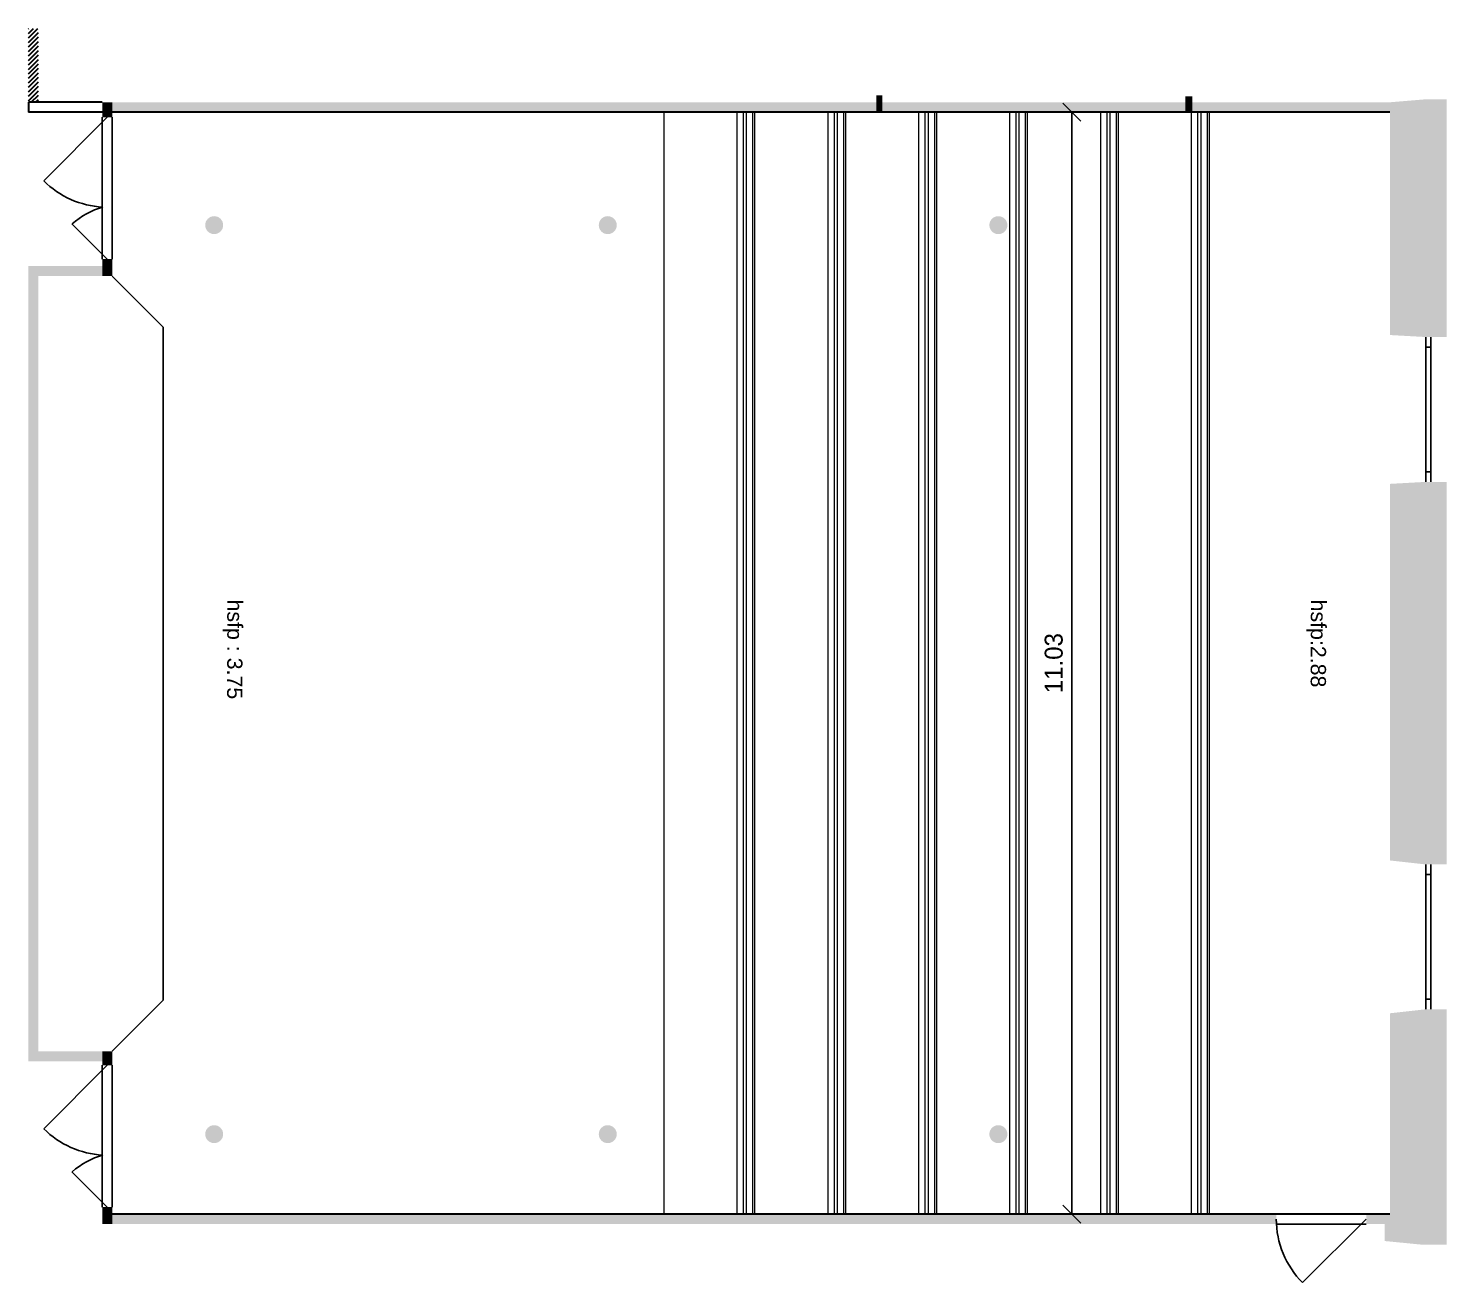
# Model space of a CAD drawing. Header units: millimetres. Extents: x 27226 to 29883, y -11902 to -11358.
# Drawn here: x 27273.29 to 27287.49, y -11893.97 to -11881.42 of the extents above; entities that cross this region are included whole.
import ezdxf
from ezdxf.enums import TextEntityAlignment as Align

# ---------------------------------------------------------------- set-up
doc = ezdxf.new("R2010")
doc.units = ezdxf.units.MM
doc.header["$MEASUREMENT"] = 0
for name, color, linetype in [('APPLAT-GRIS', 251, 'Continuous'), ('FENETRE', 32, 'Continuous'), ('LYTV_TXT1_100', 1, 'Continuous'), ('LYTV_VUE', 1, 'Continuous'), ('PORTE', 213, 'Continuous')]:
    doc.layers.add(name, color=color, linetype=linetype)
for name, color, linetype, lineweight in [('Ar0-Cote', 1, 'Continuous', 5), ('Ar2-Maçon', 7, 'Continuous', 35), ('CHEVRONS', 20, 'Continuous', 15), ('GRADIN', 82, 'Continuous', 15)]:
    doc.layers.add(name, color=color, linetype=linetype, lineweight=lineweight)
doc.layers.add('Seuils', color=7, linetype='Continuous', plot=False)
doc.styles.add('ARIAL', font='arial.ttf')
doc.dimstyles.new('100E', dxfattribs={"dimtxt": 0.18, "dimasz": 0.18, "dimexe": 0.18, "dimexo": 0.0625, "dimgap": 0.09, "dimtad": 1, "dimzin": 0, "dimdsep": 46, "dimtxsty": 'Standard', "dimblk1": 'OBLIQUE', "dimblk2": 'OBLIQUE', "dimsah": 1, "dimcen": 0, "dimse1": 1, "dimse2": 1, "dimclrt": 256, "dimadec": 0, "dimazin": 0, "dimtfac": 1, "dimtofl": 0, "dimtmove": 0, "dimatfit": 3, "dimldrblk": 'OBLIQUE', "dimfxl": 1, "dimtolj": 1, "dimtzin": 0, "dimarcsym": 0})

# ---------------------------------------------------------------- blocks, each defined once
blk = doc.blocks.new('_OBLIQUE')
at = {"color": 0, "linetype": 'ByBlock'}
blk.add_line((-0.5, -0.5), (0.5, 0.5), dxfattribs=at)
blk = doc.blocks.new('*D67')
at = {"layer": 'Ar0-Cote', "color": 0, "lineweight": -2, "transparency": 16777216}
blk.add_line((27283.733, -11882.255), (27283.733, -11893.285), dxfattribs=at)
at = {"layer": 'Defpoints', "color": 0, "transparency": 16777216}
for p in [(27283.288, -11882.255), (27283.288, -11893.285), (27283.733, -11893.285)]:
    blk.add_point(p, dxfattribs=at)
at = {"layer": 'Ar0-Cote', "color": 0, "lineweight": -2, "transparency": 16777216, "xscale": 0.18, "yscale": 0.18, "zscale": 0.18}
for p, rotation in [((27283.733, -11882.255), 90), ((27283.733, -11893.285), 270)]:
    blk.add_blockref('_OBLIQUE', p, dxfattribs=dict(at, rotation=rotation))
at = {"layer": 'Ar0-Cote', "transparency": 16777216, "insert": (27283.553, -11887.77), "char_height": 0.18, "attachment_point": 5, "rotation": 90}
blk.add_mtext('\\A1;11.03', dxfattribs=at)

msp = doc.modelspace()

# ---------------------------------------------------------------- hatches: boundary and pattern name
at = {"layer": 'APPLAT-GRIS'}
for points in [[(27275.058, -11883.385, 1), (27275.238, -11883.385, 1)], [(27278.998, -11883.385, 1), (27279.178, -11883.385, 1)], [(27283.088, -11883.385, 1), (27282.908, -11883.385, 1)], [(27275.058, -11892.485, 1), (27275.238, -11892.485, 1)], [(27279.178, -11892.485, 1), (27278.998, -11892.485, 1)], [(27283.088, -11892.485, 1), (27282.908, -11892.485, 1)]]:
    msp.add_hatch(color=256, dxfattribs=at).paths.add_polyline_path(points)
at = {"layer": 'Ar2-Maçon'}
h = msp.add_hatch(dxfattribs=at)
h.set_pattern_fill('ANSI31', color=256, scale=0.01, angle=144.8435, style=0)
h.set_pattern_definition([(45, (27305.037993, -11882.045014), (-0.02245064, 0.02245064), [])])
h.paths.add_polyline_path([(27273.388, -11882.155), (27273.388, -11881.415), (27273.288, -11881.415), (27273.288, -11882.155)])

# ---------------------------------------------------------------- linework, layer by layer
at = {"layer": 'APPLAT-GRIS'}
for points in [[(27281.778, -11882.255), (27281.778, -11882.085), (27281.838, -11882.255)], [(27281.838, -11882.255), (27281.778, -11882.085), (27281.838, -11882.085)], [(27284.871, -11882.255), (27284.871, -11882.095), (27284.941, -11882.255)], [(27284.941, -11882.255), (27284.871, -11882.095), (27284.941, -11882.095)], [(27287.278, -11884.505), (27286.918, -11882.155), (27287.278, -11882.125)], [(27287.278, -11884.505), (27287.278, -11882.125), (27287.278, -11884.505)], [(27287.278, -11884.505), (27287.278, -11882.125), (27287.278, -11882.125)], [(27287.278, -11884.505), (27287.278, -11882.125), (27287.485, -11884.505)], [(27287.485, -11884.505), (27287.278, -11882.125), (27287.485, -11882.125)], [(27274.028, -11882.305), (27274.028, -11882.155), (27274.128, -11882.305)], [(27274.128, -11882.305), (27274.028, -11882.155), (27274.128, -11882.155)], [(27274.128, -11882.255), (27274.128, -11882.155), (27274.938, -11882.255)], [(27274.938, -11882.255), (27274.128, -11882.155), (27274.938, -11882.155)], [(27274.938, -11882.255), (27274.938, -11882.155), (27275.248, -11882.255)], [(27275.248, -11882.255), (27274.938, -11882.155), (27275.248, -11882.155)], [(27275.248, -11882.255), (27275.248, -11882.155), (27275.588, -11882.255)], [(27275.588, -11882.255), (27275.248, -11882.155), (27275.588, -11882.155)], [(27275.588, -11882.255), (27275.588, -11882.155), (27277.138, -11882.255)], [(27277.138, -11882.255), (27275.588, -11882.155), (27277.138, -11882.155)], [(27277.138, -11882.255), (27277.138, -11882.155), (27281.778, -11882.255)], [(27281.778, -11882.255), (27277.138, -11882.155), (27281.778, -11882.155)], [(27281.838, -11882.255), (27281.838, -11882.155), (27284.871, -11882.255)], [(27284.871, -11882.255), (27281.838, -11882.155), (27284.871, -11882.155)], [(27284.941, -11882.255), (27284.941, -11882.155), (27286.918, -11882.255)], [(27286.918, -11882.255), (27284.941, -11882.155), (27286.918, -11882.155)], [(27286.918, -11884.485), (27286.918, -11882.155), (27287.278, -11884.505)], [(27273.288, -11891.755), (27273.288, -11883.795), (27273.388, -11891.755)], [(27273.388, -11891.755), (27273.288, -11883.795), (27273.388, -11883.795)], [(27273.388, -11883.895), (27273.388, -11883.795), (27274.028, -11883.895)], [(27274.028, -11883.895), (27273.388, -11883.795), (27274.028, -11883.795)], [(27274.028, -11883.895), (27274.028, -11883.725), (27274.128, -11883.895)], [(27274.128, -11883.895), (27274.028, -11883.725), (27274.128, -11883.725)], [(27274.128, -11883.895), (27274.128, -11883.725), (27274.128, -11883.895)], [(27274.128, -11883.895), (27274.128, -11883.725), (27274.128, -11883.725)], [(27287.278, -11889.785), (27286.918, -11885.975), (27287.278, -11885.955)], [(27286.918, -11889.745), (27286.918, -11885.975), (27287.278, -11889.785)], [(27287.278, -11889.785), (27287.278, -11885.955), (27287.278, -11889.785)], [(27287.278, -11889.785), (27287.278, -11885.955), (27287.278, -11885.955)], [(27287.278, -11889.785), (27287.278, -11885.955), (27287.485, -11889.785)], [(27287.485, -11889.785), (27287.278, -11885.955), (27287.485, -11885.955)], [(27287.278, -11893.59), (27287.225, -11891.241), (27287.278, -11891.235)], [(27287.278, -11893.59), (27287.278, -11891.235), (27287.485, -11893.59)], [(27287.485, -11893.59), (27287.278, -11891.235), (27287.485, -11891.235)], [(27287.225, -11893.59), (27286.918, -11891.275), (27287.225, -11891.241)], [(27286.918, -11893.56), (27286.918, -11893.285), (27286.918, -11891.275)], [(27286.918, -11893.56), (27286.918, -11891.275), (27287.225, -11893.59)], [(27287.225, -11893.59), (27287.225, -11891.241), (27287.278, -11893.59)], [(27273.388, -11891.755), (27273.388, -11891.655), (27274.028, -11891.755)], [(27274.028, -11891.755), (27273.388, -11891.655), (27274.028, -11891.655)], [(27274.028, -11891.795), (27274.028, -11891.655), (27274.128, -11891.795)], [(27274.128, -11891.795), (27274.028, -11891.655), (27274.128, -11891.655)], [(27274.128, -11891.795), (27274.128, -11891.655), (27274.128, -11891.655)], [(27274.028, -11893.385), (27274.028, -11893.215), (27274.028, -11893.215)], [(27274.028, -11893.385), (27274.028, -11893.215), (27274.128, -11893.385)], [(27274.128, -11893.385), (27274.028, -11893.215), (27274.128, -11893.215)], [(27274.128, -11893.385), (27274.128, -11893.285), (27285.78, -11893.385)], [(27285.78, -11893.385), (27274.128, -11893.285), (27285.78, -11893.285)], [(27286.68, -11893.385), (27286.68, -11893.285), (27286.865, -11893.385)], [(27286.865, -11893.385), (27286.68, -11893.285), (27286.865, -11893.285)], [(27286.865, -11893.555), (27286.865, -11893.285), (27286.918, -11893.56)], [(27286.918, -11893.56), (27286.865, -11893.285), (27286.918, -11893.285)], [(27286.918, -11893.56), (27286.918, -11893.285), (27286.918, -11893.56)]]:
    msp.add_solid(points, dxfattribs=at)
at = {"layer": 'Ar2-Maçon'}
for p, q in [((27274.028, -11882.155), (27273.288, -11882.155)), ((27273.288, -11882.155), (27273.288, -11882.255)), ((27274.028, -11882.255), (27273.288, -11882.255)), ((27286.918, -11882.255), (27274.128, -11882.255)), ((27286.918, -11893.285), (27274.128, -11893.285))]:
    msp.add_line(p, q, dxfattribs=at)
at = {"layer": 'CHEVRONS'}
for p, q in [((27280.383, -11893.285), (27280.383, -11882.255)), ((27280.443, -11882.255), (27280.443, -11893.285)), ((27280.478, -11893.285), (27280.478, -11882.255)), ((27280.538, -11882.255), (27280.538, -11893.285)), ((27281.293, -11893.285), (27281.293, -11882.255)), ((27281.353, -11882.255), (27281.353, -11893.285)), ((27281.388, -11893.285), (27281.388, -11882.255)), ((27281.448, -11882.255), (27281.448, -11893.285)), ((27282.203, -11893.285), (27282.203, -11882.255)), ((27282.263, -11882.255), (27282.263, -11893.285)), ((27282.298, -11893.285), (27282.298, -11882.255)), ((27282.358, -11882.255), (27282.358, -11893.285)), ((27283.113, -11893.285), (27283.113, -11882.255)), ((27283.173, -11882.255), (27283.173, -11893.285)), ((27283.208, -11893.285), (27283.208, -11882.255)), ((27283.268, -11882.255), (27283.268, -11893.285)), ((27284.023, -11893.285), (27284.023, -11882.255)), ((27284.083, -11882.255), (27284.083, -11893.285)), ((27284.118, -11893.285), (27284.118, -11882.255)), ((27284.178, -11882.255), (27284.178, -11893.285)), ((27284.933, -11893.285), (27284.933, -11882.255)), ((27284.993, -11882.255), (27284.993, -11893.285)), ((27285.028, -11893.285), (27285.028, -11882.255)), ((27285.088, -11882.255), (27285.088, -11893.285))]:
    msp.add_line(p, q, dxfattribs=at)
at = {"layer": 'FENETRE', "flags": 128}
for points in [[(27287.278, -11885.955), (27287.278, -11884.505)], [(27287.328, -11885.955), (27287.328, -11884.505)], [(27287.278, -11884.605), (27287.328, -11884.605)], [(27287.278, -11885.855), (27287.328, -11885.855)], [(27287.278, -11891.235), (27287.278, -11889.785)], [(27287.328, -11891.235), (27287.328, -11889.785)], [(27287.278, -11889.885), (27287.328, -11889.885)], [(27287.278, -11891.135), (27287.328, -11891.135)]]:
    msp.add_lwpolyline(points, dxfattribs=at)
at = {"layer": 'GRADIN'}
for p, q in [((27279.648, -11882.255), (27279.648, -11893.285)), ((27280.558, -11882.255), (27280.558, -11893.285)), ((27281.468, -11882.255), (27281.468, -11893.285)), ((27282.378, -11882.255), (27282.378, -11893.285)), ((27283.288, -11882.255), (27283.288, -11893.285)), ((27284.198, -11882.255), (27284.198, -11893.285)), ((27285.108, -11882.255), (27285.108, -11893.285))]:
    msp.add_line(p, q, dxfattribs=at)
at = {"layer": 'LYTV_VUE'}
for p, q in [((27274.078, -11882.305), (27273.442, -11882.941)), ((27274.078, -11883.725), (27273.724, -11883.371)), ((27274.128, -11883.895), (27274.638, -11884.405)), ((27274.638, -11891.145), (27274.638, -11884.405)), ((27274.128, -11891.655), (27274.638, -11891.145)), ((27274.078, -11891.795), (27273.442, -11892.431)), ((27274.078, -11893.215), (27273.724, -11892.861))]:
    msp.add_line(p, q, dxfattribs=at)
for centre, radius, start, end in [((27274.077, -11882.308), 0.897, 224.8776, 267.171), ((27274.248, -11883.967), 0.792, 105.7064, 131.3055), ((27274.077, -11891.798), 0.897, 224.8776, 267.171), ((27274.248, -11893.457), 0.792, 105.7064, 131.3055)]:
    msp.add_arc(centre, radius, start, end, dxfattribs=at)
at = {"layer": 'PORTE'}
msp.add_line((27286.68, -11893.335), (27286.044, -11893.971), dxfattribs=at)
msp.add_arc((27286.68, -11893.335), 0.9, 180, 225, dxfattribs=at)
at = {"layer": 'Seuils', "flags": 128}
for points in [[(27274.028, -11882.305), (27274.028, -11883.725)], [(27274.128, -11883.725), (27274.128, -11882.305)], [(27274.028, -11891.795), (27274.028, -11893.215)], [(27274.128, -11893.215), (27274.128, -11891.795)], [(27285.78, -11893.285), (27286.68, -11893.285)], [(27286.68, -11893.385), (27285.78, -11893.385)]]:
    msp.add_lwpolyline(points, dxfattribs=at)

# ---------------------------------------------------------------- texts
at = {"layer": 'LYTV_TXT1_100', "style": 'ARIAL', "width": 0.9999}
for s, p in [('hsfp : 3.75', (27275.355, -11887.632)), ('hsfp:2.88', (27286.202, -11887.573))]:
    msp.add_text(s, height=0.153, rotation=269.8435, dxfattribs=at).set_placement(p, align=Align.MIDDLE_CENTER)

# ---------------------------------------------------------------- dimensions: what is measured, and where the dimension line sits
at = {"layer": 'Ar0-Cote'}
dim = msp.add_linear_dim(base=(27283.733, -11893.285), p1=(27283.288, -11882.255), p2=(27283.288, -11893.285), angle=90, dimstyle='100E', dxfattribs=at)
dim.commit()
dim.dimension.update_dxf_attribs({"geometry": '*D67', "text_midpoint": (27283.553, -11887.77)})

doc.saveas('drawing.dxf')
